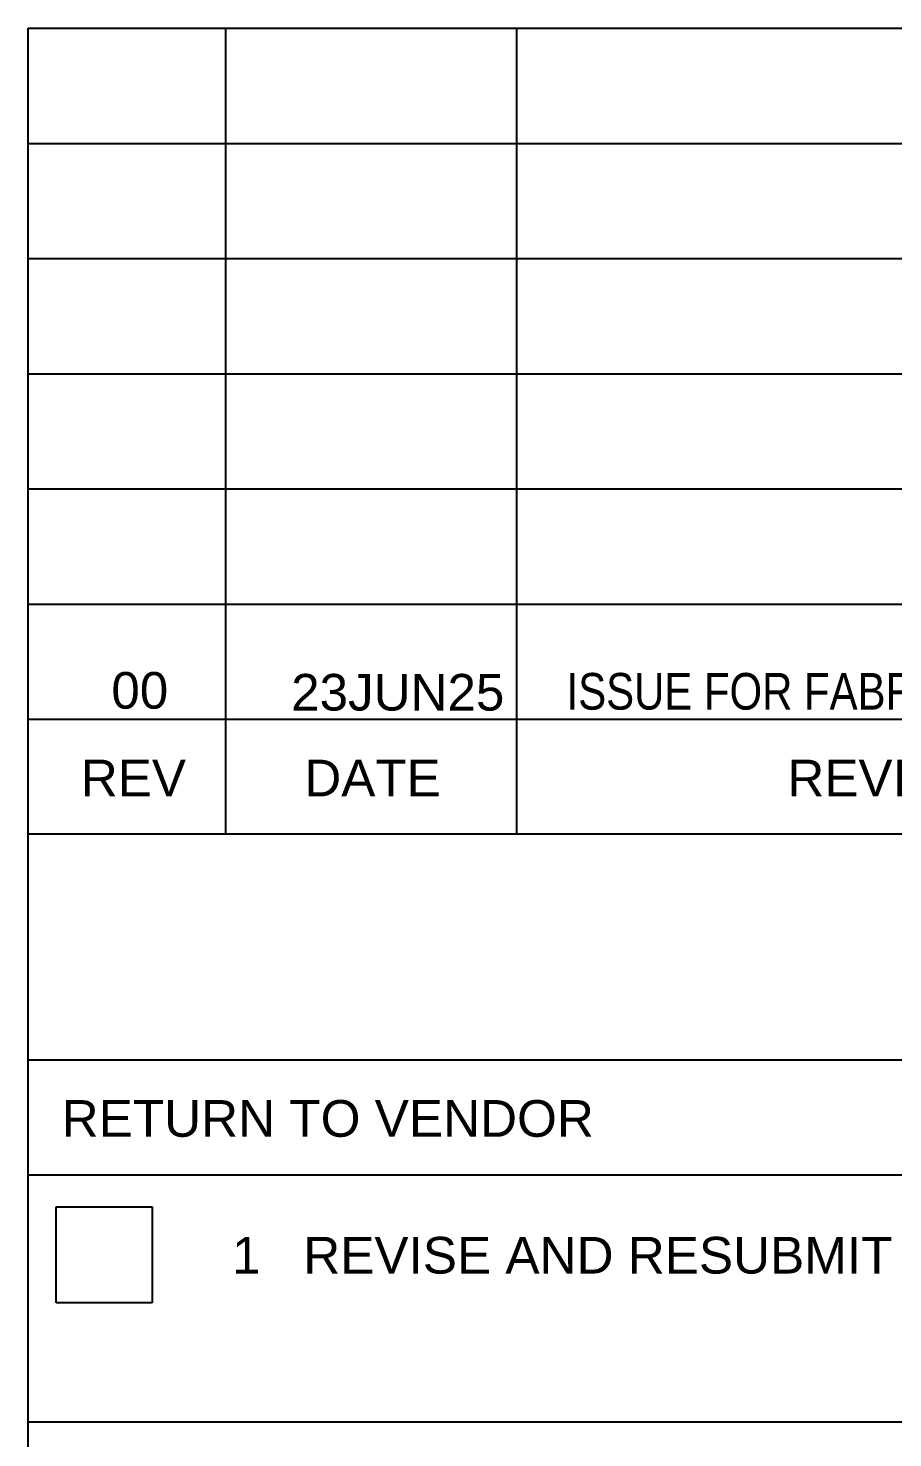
# Model space of a CAD drawing. Header units: millimetres. Extents: x -545 to 50, y -120 to 301.
# Drawn here: x -43.8 to -12.2, y 33.9 to 85.4 of the extents above; entities that cross this region are included whole.
import ezdxf

# ---------------------------------------------------------------- set-up
doc = ezdxf.new("R2010")
doc.units = ezdxf.units.MM
doc.styles.add('Arial', font='ARIAL.TTF', dxfattribs={"height": 0.2})
doc.styles.add('Arial Narrow', font='ARIALN.TTF', dxfattribs={"height": 0.2})

# ---------------------------------------------------------------- blocks, each defined once
blk = doc.blocks.new('Unknown-234528932-3781')
at = {"color": 7, "linetype": 'Continuous'}
for p, q in [((-43.793, -104.81), (-43.793, 85.402)), ((-43.793, 85.402), (35.39, 85.402)), ((-36.576, 55.966), (-36.576, 85.402)), ((-25.946, 55.966), (-25.946, 85.402)), ((-43.793, 81.198), (35.39, 81.198)), ((-43.793, 76.992), (35.39, 76.992)), ((-43.793, 72.786), (35.39, 72.786)), ((-43.793, 68.581), (35.39, 68.581)), ((-43.793, 64.375), (35.39, 64.375)), ((-43.793, 60.171), (35.39, 60.171)), ((-43.793, 55.989), (35.365, 55.989)), ((-43.793, 47.742), (35.39, 47.742)), ((-43.793, 43.537), (35.39, 43.537)), ((-42.766, 42.367), (-39.261, 42.367)), ((-42.766, 38.862), (-42.766, 42.367)), ((-39.261, 42.367), (-39.261, 38.862)), ((-39.261, 38.862), (-42.766, 38.862)), ((-43.793, 34.525), (35.39, 34.525))]:
    blk.add_line(p, q, dxfattribs=at)
at = {"color": 7, "linetype": 'Continuous', "style": 'Arial'}
for s, p in [('REV', (-41.868, 57.359)), ('DATE', (-33.705, 57.359)), ('REVISION', (-16.059, 57.359))]:
    blk.add_text(s, height=1.3371, dxfattribs=at).set_placement(p)
at = {"color": 7, "linetype": 'Continuous', "style": 'Arial', "width": 1.000637}
for s, p in [('RETURN TO VENDOR', (-42.569, 44.93)), ('1   REVISE AND RESUBMIT', (-36.345, 39.936))]:
    blk.add_text(s, height=1.3388, dxfattribs=at).set_placement(p)
blk = doc.blocks.new('Unknown-234528932-3783')
at = {"color": 6}
for s, height, style, p in [('00', 1.3371, 'Arial', (-40.753, 60.559)), ('23JUN25', 1.3371, 'Arial', (-34.185, 60.49)), ('ISSUE FOR FABRICATION', 1.3362, 'Arial Narrow', (-24.126, 60.525))]:
    blk.add_text(s, height=height, dxfattribs=dict(at, style=style)).set_placement(p)

msp = doc.modelspace()

# ---------------------------------------------------------------- block references
for name in ['Unknown-234528932-3781', 'Unknown-234528932-3783']:
    msp.add_blockref(name, (0, 0))

doc.saveas('drawing.dxf')
